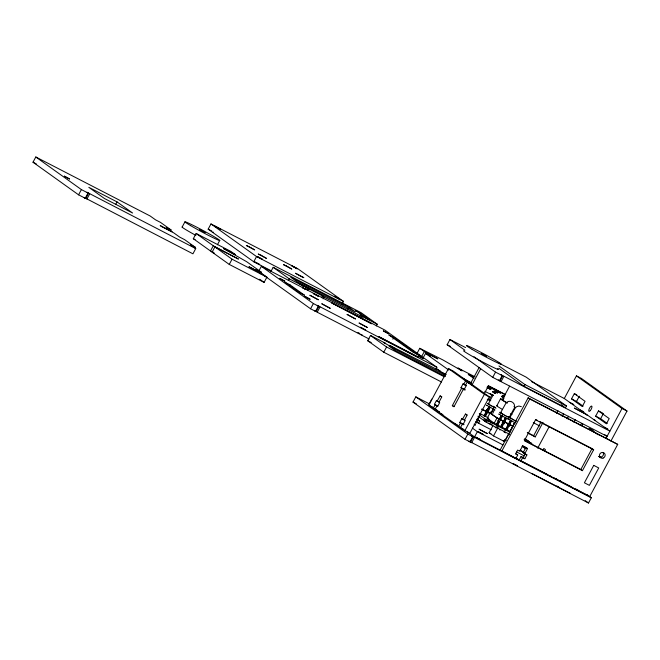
<?xml version="1.0" encoding="UTF-8"?>
<svg xmlns="http://www.w3.org/2000/svg" width="660" height="660" viewBox="0 0 660 660"><rect width="100%" height="100%" fill="white"/><g stroke="black" fill="none" stroke-linecap="round" stroke-linejoin="round"><path stroke-width="0.99" d="M484.25 416.105L486.478 411.972L485.826 411.568L486.758 409.827L487.41 410.231L488.978 406.527L483.953 415.891M496.502 424.966L498.721 420.841L498.077 420.436L499.01 418.696L499.661 419.092L501.517 415.602L502.499 416.113L496.155 427.96L495.165 427.449M505.824 429.742L508.043 425.609L507.4 425.205L508.332 423.464L508.984 423.868L510.551 420.164L504.199 432.011L505.478 432.729L504.199 432.011M85.222 198.248L78.581 194.824L33 162.212L35.805 156.989L150.15 215.985L155.512 219.821L160.495 222.387L171.22 230.059L166.237 227.494L172.136 231.709L160.19 225.547L161.799 226.693L173.745 232.864L179.644 237.08L184.627 239.654L195.352 247.327L190.369 244.753L195.731 248.589L192.935 253.82L84.15 197.48L85.222 198.248L88.019 193.025L86.947 192.258L195.731 248.589M78.581 194.824L81.386 189.593L35.805 156.989M85.808 198.338L88.613 193.108M86.881 199.105L89.686 193.875M115.632 204.509L117.035 201.894L88.819 187.333L104.371 198.462L132.586 213.015L117.035 201.894M182.119 227.106L184.924 221.875M213.106 252.202L213.799 252.706L210.482 250.99L193.322 238.714L196.127 233.491L230.975 251.468L235.381 254.62L223.583 248.564L246.683 261.715L261.162 272.068L260.221 273.809M271.136 270.757L253.745 261.781L208.164 229.168L210.969 223.946L297.932 268.81L343.513 301.422L342.111 304.037M210.482 250.99L213.287 245.767L196.127 233.491M261.162 272.068L256.179 269.503L260.741 272.762L248.944 266.706L262.498 274.024L266.904 277.175L264.107 282.397L229.251 264.421L212.091 252.145L214.896 246.914L238.458 259.075L213.287 245.767M217.421 244.761L219.755 240.405M229.251 264.421L232.056 259.19L214.896 246.914M253.745 261.781L256.55 256.558L210.969 223.946M259.017 270.691L261.352 266.335L384.829 330.041L436.854 367.257L435.913 368.998M270.831 271.673L273.166 267.316L361.127 312.7L377.215 324.209L376.282 325.949M288.321 280.574L289.253 278.834L273.166 267.316M302.428 287.851L303.361 286.11L298.955 283.387L309.424 289.022L307.271 287.909L306.339 289.649M303.08 288.527L304.483 285.912M304.689 289.674L306.091 287.067M307.411 290.416L308.344 288.676L307.271 287.909M436.854 367.257L317.278 305.357L318.351 306.125L315.546 311.347L310.571 308.781L313.376 303.55L261.352 266.335M321.519 297.693L322.451 295.952L308.344 288.676M369.237 339.05L317.212 312.205L316.14 311.438L318.937 306.207M323.128 298.848L324.06 297.107L322.451 295.952M317.212 312.205L320.009 306.974M347.886 308.946L348.826 307.205L290.738 277.241L297.173 281.845L355.262 311.809L348.826 307.205M361.292 318.541L362.233 316.8L360.624 315.645L377.215 324.209M441.499 382L383.774 352.225L367.686 340.717L370.483 335.486L384.59 342.763L385.663 343.53L383.51 342.416L393.434 348.1L391.825 346.945L393.979 348.059L389.573 345.337L440.245 371.151M383.774 352.225L386.57 346.995L370.483 335.486M392.865 339.19L393.797 337.45L388.814 334.884L412.945 352.143L417.928 354.717L393.797 337.45M416.955 353.537L419.76 348.307L443.041 360.005L461.785 370.763L460.177 369.616L462.338 370.73L457.924 368.008L475.126 376.876M419.76 348.307L424.314 351.574L421.509 356.796L418.473 354.626M423.167 357.769L425.923 352.721L437.869 358.883L424.314 351.574M470.002 441.878L468.93 441.111L588.497 503.011L591.302 497.788L471.727 435.889L472.799 436.656L470.002 441.878L465.019 439.312L413.003 402.097L415.808 396.866L429.751 404.06M531.382 381.538L564.3 398.516L586.286 414.249L574.332 408.078L587.895 415.396L609.881 431.129L501.097 374.789L502.169 375.557L499.364 380.779L492.731 377.355L447.15 344.751L449.947 339.521L465.564 347.572M428.983 404.308L431.78 399.085M437.382 410.487L428.827 405.19L448.445 368.618L453.42 371.184L470.58 383.46L465.605 380.894L448.445 368.618M437.605 406.123L434.42 404.341L436.474 400.504L438.958 401.791M433.232 408.342L435.113 404.836M461.34 428.2L434.998 409.604L436.862 406.123L437.563 406.618L439.618 402.79L438.916 402.286L441.721 397.064L440.113 395.909L437.167 401.008L439.659 402.286M465.003 389.92L460.985 387.709L463.039 383.881L466.356 385.588M463.79 424.693L459.772 422.483L461.827 418.646L462.528 419.149L465.473 414.059L467.082 415.206L464.277 420.428L464.97 420.932L462.916 424.76L462.223 424.264L460.358 427.746L469.738 433.463L489.349 396.891L472.189 384.615L467.214 382.041L465.341 385.531L466.042 386.026L463.988 389.854L463.287 389.359L453.948 406.774L452.339 405.628L461.678 388.204M466.224 385.663L463.733 384.376L465.605 380.894M470.324 383.914L479.02 367.694M471.933 385.06L480.629 368.841M458.593 426.484L460.474 422.978M492.731 377.355L495.528 372.133L473.979 356.713M484.465 393.294L488.367 386.026L505.609 394.919M464.755 430.897L484.374 394.317L467.214 382.041M465.019 439.312L467.824 434.082L415.808 396.866M479.416 416.542L477.551 420.024L479.704 421.138L478.475 423.439M476.454 423.052L478.096 419.991L476.66 419.248M493.556 395.48L490.231 393.764L491.84 394.919L489.043 400.141L487.294 399.242M604.783 434.709L607.076 436.351L501.031 381.637L499.958 380.87L502.755 375.647M488.689 404.217L488.342 403.903L493.103 395.018M501.031 381.637L503.827 376.414M470.588 441.969L473.393 436.738M485.389 415.577L487.162 412.261L487.789 412.648L488.722 410.908L488.095 410.52L489.497 407.913M485.232 416.608L490.256 407.253M547.858 474.73L474.565 436.92L477.361 431.698L472.395 428.134M471.661 442.736L474.466 437.506M486.082 421.921L484.952 421.27L485.892 419.521L493.267 423.274L484.638 418.63L483.706 420.37L485.545 421.187M510.386 431.533L494.2 423.184L487.228 418.201L490.034 412.97L492.731 414.364M490.05 413.779L490.99 412.022L491.651 412.426L493.515 408.944L494.505 409.456L492.954 413.102M491.362 412.211L493.226 408.73M509.173 434.065L486.478 422.359L487.418 420.618L485.892 419.521M496.782 405.842L500.519 398.871M502.26 399.795L509.545 386.215M508.67 433.727L504.463 441.565L493.515 435.913L489.118 432.762L492.855 425.799M494.2 423.184L497.005 417.962L490.034 412.97M503.349 414.505L500.593 412.764L506.105 402.839M496.204 424.76L501.229 415.396M497.194 425.263L498.968 421.954M501.278 417.648L502.21 415.907M493.515 435.913L498.184 427.202M500.742 427.177L502.961 423.043L502.301 422.647L503.242 420.89L503.902 421.286L505.478 417.59L500.453 426.962M501.443 427.465L502.334 425.815M504.273 423.704L503.662 423.332L504.273 423.704L505.205 421.963L504.595 421.591L506.467 418.102L501.732 427.68M498.275 362.761L526.235 377.19L566.453 405.966L565.521 407.707L524.032 386.298L524.964 384.557L498.985 365.978M507.656 416.773L509.256 417.458L514.024 408.573M510.848 418.225L509.916 417.541L515.427 407.608M509.668 424.157L511.533 420.676L506.806 430.246M509.355 426.286L510.295 424.545M511.912 427.63L514.8 422.367L509.776 431.731M522.613 445.698L525.929 447.414L523.132 452.636L526.894 454.897L524.84 458.733L521.078 456.472L519.206 459.954L589.693 496.633L617.711 444.386L528.14 397.848L500.123 450.103L515.839 458.535L517.704 455.053L516.095 453.898M510.064 431.945L511.995 427.606M501.732 451.258L529.749 399.003L528.14 397.848M543.04 422.35L535.243 436.895L533.635 435.74L540.944 422.111M520.814 461.101L522.687 457.619L521.078 456.472M526.894 454.897L524.741 453.791L527.538 448.561L525.929 447.414M523.231 457.578L525.286 453.75M537.677 448.156L549.351 426.385M556.462 413.135L557.923 410.404M564.259 398.59L576.436 375.87L581.419 378.444L627 411.048L610.921 441.045M542.891 450.202L543.823 448.462L545.432 449.608L544.5 451.349M562.188 416.287L563.59 413.671M574.332 393.64L585.057 401.313L582.252 406.543L571.527 398.871L574.332 393.64L576.815 394.927M567.171 418.852L568.565 416.245M583.11 406.156L576.51 401.437L579.307 396.214M573.845 422.218L575.248 419.603M598.463 410.908L609.188 418.58L606.383 423.811L595.658 416.13L598.463 410.908L602.613 413.053M607.241 423.423L600.641 418.704L603.438 413.474M592.036 448.602L593.645 449.757L582.433 470.654L580.825 469.507L592.036 448.602L539.393 421.443M605.938 438.471L622.017 408.482L576.436 375.87M507.103 402.022C510.155 399.976 514.635 402.443 514.61 406.082M516.425 406.791L518.867 406.057L521.342 406.642M488.342 403.903L489.159 404.217M500.593 412.764L501.41 413.086M509.916 417.541L510.733 417.854M508.951 419.595L498.787 414.043L499.768 414.414M357.943 332.623L359.081 333.44M439.238 411.716L438.619 411.452M487.517 405.553L486.544 405.174L495.016 409.984M500.701 412.673L499.727 412.302L504.454 415.115M510.023 417.45L509.041 417.07L511.673 418.712M509.091 419.191L508.109 418.811L515.427 423.035M255.172 262.061L254.562 261.797L254.917 262.111M362.596 335.255L361.688 334.826M474.408 424.644L475.489 425.048L474.111 424.141M504.752 439.898L506.204 440.583M524.221 452.702L519.618 450.367M489.398 404.258L487.476 403.433L490.099 405.075M479.276 413.853L481.264 414.686L479.828 413.746M463.303 429.231L463.823 429.487M475.992 437.201L480.546 439.725L475.736 437.242M556.363 478.954L556.883 479.209M495.949 408.235L493.342 406.857M506.682 416.287L509.883 417.854L508.266 416.666M502.301 422.647L502.961 423.043M511.624 427.416L512.284 427.812M249.2 246.766L246.304 245.462L254.669 249.909L249.15 246.724M286.374 265.939L283.486 264.643L291.844 269.09L286.325 265.906M261.121 255.313L258.233 254.009L266.59 258.456L261.071 255.272M300.96 276.375L303.856 277.678L295.498 273.232L301.018 276.416M255.692 262.309L256.311 262.622M358.85 333.052L359.469 333.366M484.514 432.292L487.41 433.595L479.044 429.148L484.564 432.325M435.88 409.736L434.065 408.928L438.1 411.205M513.298 463.584L513.917 463.897M515.526 465.044L517.333 465.861L516.92 465.564M622.017 408.482L627 411.048M571.527 398.871L576.51 401.437M569.663 402.352L573.812 404.489M595.658 416.13L600.641 418.704M580.387 410.025L583.704 411.741M593.794 419.62L595.452 420.469M524.964 384.557L566.453 405.966M447.15 344.751L450.466 346.459M604.519 427.292L607.835 429M495.528 372.133L502.169 375.557M208.164 229.168L211.827 231.058M499.958 380.87L498.292 380.011L499.364 380.779M256.55 256.558L343.513 301.422M593.274 430.468L589.124 428.323L598.199 434.816M529.749 399.003L617.711 444.386M289.253 278.834L303.361 286.11M324.06 297.107L362.233 316.8M473.245 376.975L468.27 374.41L474.045 378.543M488.573 385.811L504.908 394.243M487.294 386.364L492.269 388.93L488.144 385.984M495.718 393.385L492.401 391.677L494.876 393.442M501.526 396.379L504.017 397.666M193.322 238.714L195.112 239.638M232.056 259.19L266.904 277.175M462.709 378.197L471.124 382.676M471.067 382.965L464.095 379.376M468.658 382.635L471.149 383.914M484.853 391.314L491.84 394.919M313.376 303.55L318.351 306.125M212.091 252.145L214.583 253.423M535.763 419.57L537.578 420.511M593.645 449.757L535.557 419.785L524.345 440.69L582.433 470.654M441.853 372.306L446.218 374.558M484.374 394.317L489.349 396.891M33 162.212L36.316 163.927M445.401 375.202L389.128 346.17L395.563 350.782L445.483 376.53M599.049 456.456L600.707 457.314M386.57 346.995L444.295 376.777M488.26 399.415L490.751 400.702M533.296 422.656L539.632 425.923M81.386 189.593L88.019 193.025M599.296 456.794L600.955 457.652M316.14 311.438L314.474 310.579L315.546 311.347M460.985 387.709L465.135 389.846M367.686 340.717L371.209 342.532M481.899 409.051L490.066 413.267M527.282 432.465L533.635 435.74M481.693 409.266L489.86 413.482M527.983 433.15L535.243 436.895M497.005 417.962L503.299 421.204M505.09 422.136L508.687 423.992M510.485 424.916L512.284 425.848M480.191 413.638L488.359 417.854M487.228 418.201L489.027 419.125M440.113 395.909L441.771 396.767M487.418 420.618L510.106 432.325M524.634 439.816L531.894 443.561L524.114 439.312M524.552 440.476L580.825 469.507M452.339 405.628L453.997 406.486M465.473 414.059L467.132 414.909M475.72 421.757L491.287 429.784M527.538 448.561L522.563 445.995L519.758 451.217L517.605 450.103L515.551 453.94L517.704 455.053M434.42 404.341L437.737 406.048M461.827 418.646L465.151 420.362M489.118 432.762L490.941 433.711M428.827 405.19L432.977 407.335M434.998 409.604L439.147 411.749M459.772 422.483L463.922 424.619M477.361 431.698L502.994 444.914M516.731 452.001L524.048 455.779M439.552 412.863L442.877 414.579M522.687 457.619L524.84 458.733M413.003 402.097L416.32 403.804M454.031 423.225L457.355 424.941M460.358 427.746L462.841 429.033M549.631 475.645L551.463 476.594M553.286 477.535L570.578 486.453M574.984 488.73L588.085 495.487M467.824 434.082L472.799 436.656M556.867 486.057L558.69 486.989M532.125 473.608L570.289 493.3M494.785 407.657L492.112 406.246M514.915 420.494L516.005 421.055M505.593 415.717L507.037 416.518M516.359 421.294L513.678 419.884M510.84 420.379L511.822 420.89M488.095 410.52L488.722 410.908M485.826 411.568L486.478 411.972M504.595 421.591L505.205 421.963M498.077 420.436L498.721 420.841M509.438 434.717L508.736 434.42M488.301 423.126L492.104 424.826M504.653 396.503L502.169 395.332L504.232 396.577M487.385 387.585L490.801 389.548L486.997 387.659M497.293 393.022L493.87 391.05L497.673 392.947M360.401 334.158L361.078 334.513M524.758 439.189L529.122 441.581L524.981 438.619M462.016 428.571L462.693 428.917M504.356 415.115L505.725 415.841M256.988 262.977L257.664 263.34M520.278 450.236L524.477 452.653M436.549 410.091L437.225 410.454M514.586 464.244L515.27 464.615M514.173 464.327L514.858 464.689M493.144 406.246L495.247 407.418M490.784 405.52L492.203 406.246M512.35 419.158L513.777 419.884M491.098 405.644L488.598 404.258M511.154 418.481L512.671 419.281M212.999 232.064L213.559 232.386M258.308 263.703L258.868 264.025M255.362 262.375L259.726 264.586L259.314 264.289M515.914 464.97L516.475 465.292M512.968 463.642L513.529 463.972M490.842 424.042L491.601 424.495M505.675 440.682L504.496 439.948M508.324 416.773L508.918 417.145M561.33 404.712L563.005 405.908M498.894 368.313L524.032 386.298M449.947 339.521L464.863 350.196M493.969 388.492L500.569 393.212L495.594 390.646L489.819 386.512M501.526 396.544L504.001 398.318M425.923 352.721L430.485 355.987L425.502 353.413L448.8 370.087M463.039 383.881L463.733 384.376M436.012 368.164L445.17 374.715M479.671 415.074L484.638 418.63M522.06 446.325L525.376 448.693M477.914 416.229L486.478 422.359M587.169 494.835L591.302 497.788M576.609 489.258L578.127 490.347M478.096 419.991L479.704 421.138M571.486 486.923L573.094 488.078M523.132 452.636L524.741 453.791M559.87 480.604L561.528 481.784M503.002 440.517L504.463 441.565M585.197 500.651L588.497 503.011M260.205 272.745L310.571 308.781M436.474 400.504L437.167 401.008M259.702 279.246L264.107 282.397M467.536 431.887L474.565 436.92M508.332 423.464L508.984 423.868M499.661 419.092L499.01 418.696M486.758 409.827L487.41 410.231M512.564 425.659L513.224 426.063M503.242 420.89L503.902 421.286M490.99 412.022L491.651 412.426M487.162 412.261L487.789 412.648M500.115 429.949L499.414 429.652M195.88 235.405A19.784 0.899 28.2 0 1 182.482 227.032M497.632 368.668A19.784 0.899 28.2 0 1 481.924 361.597A19.784 0.899 28.2 0 1 463.98 350.774M603.149 452.562A2.97 2.797 -54.4 0 1 598.694 456.373M586.501 414.884A2.97 0.982 -62.7 0 1 587.301 415.462M580.214 425.568A2.97 0.982 -62.7 0 1 582.302 423.481A2.97 0.982 -62.7 0 1 582.161 426.022M515.699 407.649A13.852 0.627 28.2 0 1 514.123 406.816M507.152 403.021A13.852 0.627 28.2 0 1 503.654 400.034M511.962 414.612A13.852 0.627 28.2 0 1 510.386 413.787M502.491 409.464A13.852 0.627 28.2 0 1 497.038 405.793M515.93 407.657A11.872 0.536 28.2 0 1 514.148 406.733M507.152 402.905A11.872 0.536 28.2 0 1 503.39 400.092M512.622 425.997A13.852 0.627 28.2 0 1 504.925 422.078M503.324 421.22A13.852 0.627 28.2 0 1 492.368 414.496M593.744 465.374L584.405 482.79L589.38 485.356L598.719 467.94L593.744 465.374M64.334 176.17L69.506 178.959L64.334 176.17M214.995 226.264L220.168 229.053L214.995 226.264M199.782 229.746L204.955 232.535L199.782 229.746M257.359 256.575L262.531 259.363L257.359 256.575M292 265.997L297.173 268.785L292 265.997M279.675 278.38L284.839 281.176L279.675 278.38M313.327 293.551L318.491 296.34L313.327 293.551M309.961 295.276L318.236 299.739L309.961 295.276M304.879 296.414L310.051 299.203L304.879 296.414M334.364 296.299L339.537 299.096L334.364 296.299M321.882 303.823L330.157 308.286L321.882 303.823M355.658 310.712L360.83 313.5L355.658 310.712M347.135 314.457L355.41 318.92L347.135 314.457M359.147 323.053L367.422 327.517L359.147 323.053M360.517 327.31L365.681 330.099L360.517 327.31M383.386 330.924L388.558 333.721L383.386 330.924M418.242 355.864L423.415 358.652L418.242 355.864M481.28 353.479L486.453 356.276L481.28 353.479M478.178 431.714L483.351 434.503L478.178 431.714M514.965 457.842L520.138 460.63L514.965 457.842M364.196 315.884L359.213 313.318L364.576 317.155L369.559 319.721L364.196 315.884M369.847 322.633L331.675 302.94L371.456 323.779L369.847 322.633M290.087 284.905L285.103 282.332L299.582 292.693L304.565 295.259L290.087 284.905M417.037 356.392L378.865 336.699L418.646 357.547L417.037 356.392M190.649 225.646A19.784 0.899 28.2 0 0 219.392 240.479A19.784 0.899 28.2 0 0 196.977 227.304A19.784 0.899 28.2 0 0 190.649 225.646M472.147 349.387A19.784 0.899 28.2 0 0 500.89 364.213A19.784 0.899 28.2 0 0 478.475 351.046A19.784 0.899 28.2 0 0 472.147 349.387M603.075 458.089A2.97 2.797 -54.4 0 0 604.304 453.139A2.97 2.797 -54.4 0 0 599.536 454.773A2.97 2.797 -54.4 0 0 603.075 458.089M590.354 410.528A2.97 0.982 -62.7 0 0 591.756 406.114A2.97 0.982 -62.7 0 0 588.959 409.53A2.97 0.982 -62.7 0 0 590.354 410.528"/></g></svg>
